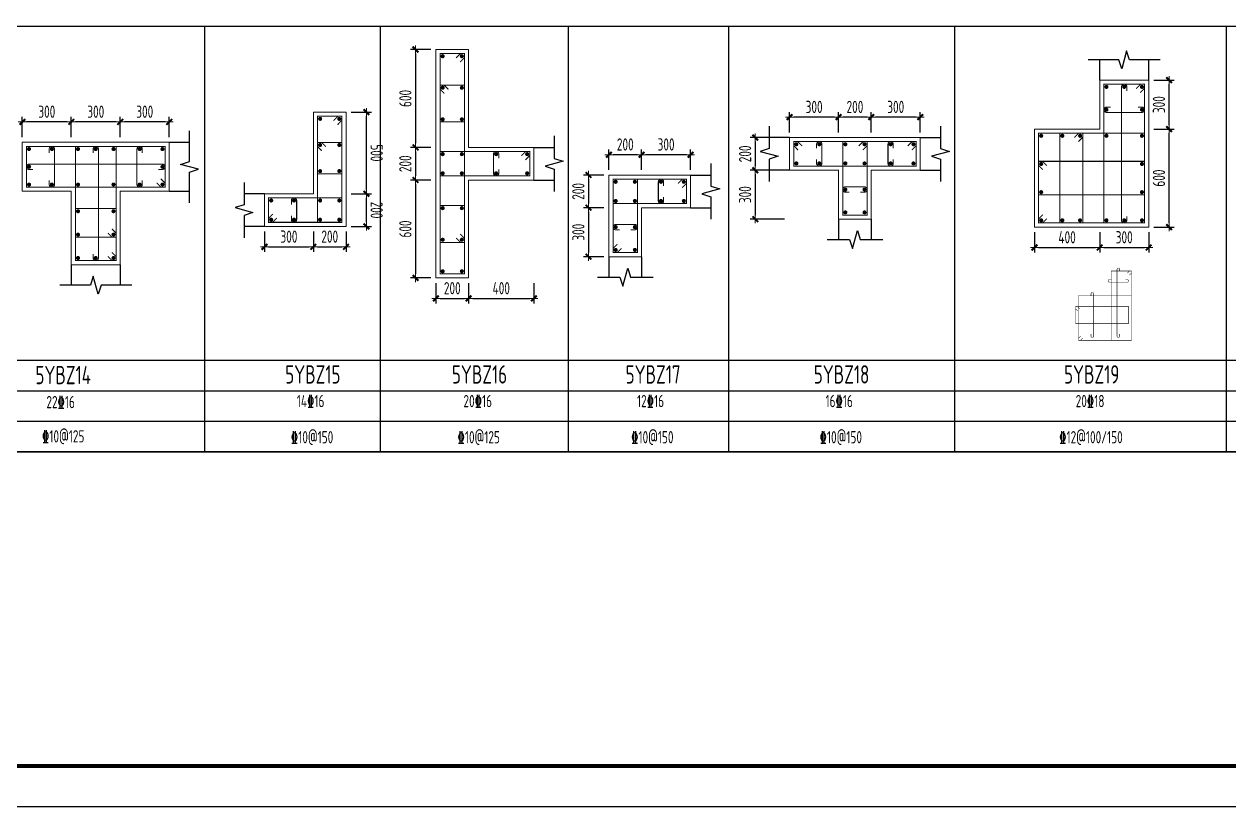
# Model space of a CAD drawing. Extents: x 292423 to 376523, y 106557 to 361882.
# Drawn here: x 316616 to 346140, y 171865 to 191049 of the extents above; entities that cross this region are included whole.
import ezdxf
from ezdxf.enums import TextEntityAlignment as Align

# ---------------------------------------------------------------- set-up
doc = ezdxf.new("R2010")
doc.units = 0
doc.header["$LTSCALE"] = 1000
doc.layers.get('0').update_dxf_attribs({"linetype": 'CONTINUOUS'})
doc.layers.get('Defpoints').update_dxf_attribs({"linetype": 'CONTINUOUS'})
for name, color, linetype in [('1508', 2, 'CONTINUOUS'), ('TAB', 7, 'CONTINUOUS'), ('THIN', 7, 'CONTINUOUS'), ('tk', 7, 'CONTINUOUS')]:
    doc.layers.add(name, color=color, linetype=linetype)
for name, color, linetype, lineweight in [('REIN', 6, 'CONTINUOUS', 18), ('Z-柱大样外框', 7, 'ByLayer', 18), ('Z-详图标注', 3, 'CONTINUOUS', 18)]:
    doc.layers.add(name, color=color, linetype=linetype, lineweight=lineweight)
doc.styles.get("Standard").update_dxf_attribs({"font": 'tssdeng.shx', "width": 0.7, "bigfont": 'tssdchn.shx'})
doc.styles.add('TCCAD_Dimension', font='Tssdeng.shx', dxfattribs={"width": 0.7, "bigfont": 'tssdchn.shx'})
doc.dimstyles.new('TCCAD_25_100', dxfattribs={"dimtxt": 300, "dimasz": 100, "dimexe": 125, "dimexo": 125, "dimgap": 100, "dimtad": 1, "dimdec": 0, "dimlfac": 0.25, "dimzin": 0, "dimdsep": 46, "dimtxsty": 'TCCAD_Dimension', "dimblk": '_TCDBK25_100', "dimcen": 0, "dimclrt": 7, "dimadec": 0, "dimazin": 0, "dimtfac": 1, "dimtdec": 0, "dimtix": 1, "dimtmove": 2, "dimatfit": 3, "dimfxl": 1, "dimtolj": 1, "dimtzin": 0, "dimarcsym": 0})

# ---------------------------------------------------------------- blocks, each defined once
blk = doc.blocks.new('_TCDBK25_100')
blk.add_line((-1, 0), (1, 0))
at = {"const_width": 0.5}
blk.add_lwpolyline([(-0.7, -0.7), (0.7, 0.7)], dxfattribs=at)
blk = doc.blocks.new('*D32')
at = {"layer": 'Defpoints', "color": 0}
for p in [(318973, 188652), (318973, 188152), (320173, 188152)]:
    blk.add_point(p, dxfattribs=at)
at = {"layer": 'Z-详图标注', "color": 0, "lineweight": -2}
for p, q in [((318973, 188277), (318973, 188777)), ((320173, 188277), (320173, 188777)), ((320073, 188652), (319073, 188652))]:
    blk.add_line(p, q, dxfattribs=at)
at = {"layer": 'Z-详图标注', "color": 0, "lineweight": -2, "xscale": 100, "yscale": 100, "zscale": 100, "rotation": 180}
blk.add_blockref('_TCDBK25_100', (318973, 188652), dxfattribs=at)
at = {"layer": 'Z-详图标注', "color": 0, "lineweight": -2, "xscale": 100, "yscale": 100, "zscale": 100}
blk.add_blockref('_TCDBK25_100', (320173, 188652), dxfattribs=at)
at = {"layer": 'Z-详图标注', "color": 7, "insert": (319573, 188902), "char_height": 300, "attachment_point": 5, "style": 'TCCAD_Dimension'}
blk.add_mtext('\\A1;300', dxfattribs=at)
blk = doc.blocks.new('*D33')
at = {"layer": 'Defpoints', "color": 0}
for p in [(317773, 188652), (317773, 188152), (318973, 188152)]:
    blk.add_point(p, dxfattribs=at)
at = {"layer": 'Z-详图标注', "color": 0, "lineweight": -2}
for p, q in [((317773, 188277), (317773, 188777)), ((318973, 188277), (318973, 188777)), ((318873, 188652), (317873, 188652))]:
    blk.add_line(p, q, dxfattribs=at)
at = {"layer": 'Z-详图标注', "color": 0, "lineweight": -2, "xscale": 100, "yscale": 100, "zscale": 100, "rotation": 180}
blk.add_blockref('_TCDBK25_100', (317773, 188652), dxfattribs=at)
at = {"layer": 'Z-详图标注', "color": 0, "lineweight": -2, "xscale": 100, "yscale": 100, "zscale": 100}
blk.add_blockref('_TCDBK25_100', (318973, 188652), dxfattribs=at)
at = {"layer": 'Z-详图标注', "color": 7, "insert": (318373, 188902), "char_height": 300, "attachment_point": 5, "style": 'TCCAD_Dimension'}
blk.add_mtext('\\A1;300', dxfattribs=at)
blk = doc.blocks.new('*D34')
at = {"layer": 'Defpoints', "color": 0}
for p in [(316573, 188652), (316573, 188152), (317773, 188152)]:
    blk.add_point(p, dxfattribs=at)
at = {"layer": 'Z-详图标注', "color": 0, "lineweight": -2}
for p, q in [((316573, 188277), (316573, 188777)), ((317773, 188277), (317773, 188777)), ((317673, 188652), (316673, 188652))]:
    blk.add_line(p, q, dxfattribs=at)
at = {"layer": 'Z-详图标注', "color": 0, "lineweight": -2, "xscale": 100, "yscale": 100, "zscale": 100, "rotation": 180}
blk.add_blockref('_TCDBK25_100', (316573, 188652), dxfattribs=at)
at = {"layer": 'Z-详图标注', "color": 0, "lineweight": -2, "xscale": 100, "yscale": 100, "zscale": 100}
blk.add_blockref('_TCDBK25_100', (317773, 188652), dxfattribs=at)
at = {"layer": 'Z-详图标注', "color": 7, "insert": (317173, 188902), "char_height": 300, "attachment_point": 5, "style": 'TCCAD_Dimension'}
blk.add_mtext('\\A1;300', dxfattribs=at)
blk = doc.blocks.new('*D37')
at = {"layer": 'Defpoints', "color": 0}
for p in [(322506, 186091), (323706, 186091), (323706, 185591)]:
    blk.add_point(p, dxfattribs=at)
at = {"layer": 'Z-详图标注', "color": 0, "lineweight": -2}
for p, q in [((322506, 185966), (322506, 185466)), ((323706, 185966), (323706, 185466)), ((322606, 185591), (323606, 185591))]:
    blk.add_line(p, q, dxfattribs=at)
at = {"layer": 'Z-详图标注', "color": 0, "lineweight": -2, "xscale": 100, "yscale": 100, "zscale": 100, "rotation": 180}
blk.add_blockref('_TCDBK25_100', (322506, 185591), dxfattribs=at)
at = {"layer": 'Z-详图标注', "color": 0, "lineweight": -2, "xscale": 100, "yscale": 100, "zscale": 100}
blk.add_blockref('_TCDBK25_100', (323706, 185591), dxfattribs=at)
at = {"layer": 'Z-详图标注', "color": 7, "insert": (323106, 185841), "char_height": 300, "attachment_point": 5, "style": 'TCCAD_Dimension'}
blk.add_mtext('\\A1;300', dxfattribs=at)
blk = doc.blocks.new('*D38')
at = {"layer": 'Defpoints', "color": 0}
for p in [(323706, 186091), (324506, 186091), (324506, 185591)]:
    blk.add_point(p, dxfattribs=at)
at = {"layer": 'Z-详图标注', "color": 0, "lineweight": -2}
for p, q in [((323706, 185966), (323706, 185466)), ((324506, 185966), (324506, 185466)), ((323806, 185591), (324406, 185591))]:
    blk.add_line(p, q, dxfattribs=at)
at = {"layer": 'Z-详图标注', "color": 0, "lineweight": -2, "xscale": 100, "yscale": 100, "zscale": 100, "rotation": 180}
blk.add_blockref('_TCDBK25_100', (323706, 185591), dxfattribs=at)
at = {"layer": 'Z-详图标注', "color": 0, "lineweight": -2, "xscale": 100, "yscale": 100, "zscale": 100}
blk.add_blockref('_TCDBK25_100', (324506, 185591), dxfattribs=at)
at = {"layer": 'Z-详图标注', "color": 7, "insert": (324106, 185841), "char_height": 300, "attachment_point": 5, "style": 'TCCAD_Dimension'}
blk.add_mtext('\\A1;200', dxfattribs=at)
blk = doc.blocks.new('*D39')
at = {"layer": 'Defpoints', "color": 0}
for p in [(324506, 186891), (325006, 186891), (324506, 186091)]:
    blk.add_point(p, dxfattribs=at)
at = {"layer": 'Z-详图标注', "color": 0, "lineweight": -2}
for p, q in [((324631, 186891), (325131, 186891)), ((325006, 186191), (325006, 186791)), ((324631, 186091), (325131, 186091))]:
    blk.add_line(p, q, dxfattribs=at)
at = {"layer": 'Z-详图标注', "color": 0, "lineweight": -2, "xscale": 100, "yscale": 100, "zscale": 100}
for p, rotation in [((325006, 186891), 90.00016812503968), ((325006, 186091), 270.0001681250397)]:
    blk.add_blockref('_TCDBK25_100', p, dxfattribs=dict(at, rotation=rotation))
at = {"layer": 'Z-详图标注', "color": 7, "insert": (325256, 186491), "char_height": 300, "attachment_point": 5, "rotation": 270.0002, "style": 'TCCAD_Dimension'}
blk.add_mtext('\\A1;200', dxfattribs=at)
blk = doc.blocks.new('*D40')
at = {"layer": 'Defpoints', "color": 0}
for p in [(324506, 188891), (325006, 188891), (324506, 186891)]:
    blk.add_point(p, dxfattribs=at)
at = {"layer": 'Z-详图标注', "color": 0, "lineweight": -2}
for p, q in [((324631, 188891), (325131, 188891)), ((325006, 186991), (325006, 188791)), ((324631, 186891), (325131, 186891))]:
    blk.add_line(p, q, dxfattribs=at)
at = {"layer": 'Z-详图标注', "color": 0, "lineweight": -2, "xscale": 100, "yscale": 100, "zscale": 100}
for p, rotation in [((325006, 188891), 90.00016812503968), ((325006, 186891), 270.0001681250397)]:
    blk.add_blockref('_TCDBK25_100', p, dxfattribs=dict(at, rotation=rotation))
at = {"layer": 'Z-详图标注', "color": 7, "insert": (325256, 187891), "char_height": 300, "attachment_point": 5, "rotation": 270.0002, "style": 'TCCAD_Dimension'}
blk.add_mtext('\\A1;500', dxfattribs=at)
blk = doc.blocks.new('*D41')
at = {"layer": 'Defpoints', "color": 0}
for p in [(326709, 190427), (326209, 188027), (326709, 188027)]:
    blk.add_point(p, dxfattribs=at)
at = {"layer": 'Z-详图标注', "color": 0, "lineweight": -2}
for p, q in [((326584, 190427), (326084, 190427)), ((326209, 190327), (326209, 188127)), ((326584, 188027), (326084, 188027))]:
    blk.add_line(p, q, dxfattribs=at)
at = {"layer": 'Z-详图标注', "color": 0, "lineweight": -2, "xscale": 100, "yscale": 100, "zscale": 100}
for p, rotation in [((326209, 190427), 90), ((326209, 188027), 270)]:
    blk.add_blockref('_TCDBK25_100', p, dxfattribs=dict(at, rotation=rotation))
at = {"layer": 'Z-详图标注', "color": 7, "insert": (325959, 189227), "char_height": 300, "attachment_point": 5, "rotation": 90, "style": 'TCCAD_Dimension'}
blk.add_mtext('\\A1;600', dxfattribs=at)
blk = doc.blocks.new('*D42')
at = {"layer": 'Defpoints', "color": 0}
for p in [(326709, 188027), (326209, 187227), (326709, 187227)]:
    blk.add_point(p, dxfattribs=at)
at = {"layer": 'Z-详图标注', "color": 0, "lineweight": -2}
for p, q in [((326584, 188027), (326084, 188027)), ((326209, 187927), (326209, 187327)), ((326584, 187227), (326084, 187227))]:
    blk.add_line(p, q, dxfattribs=at)
at = {"layer": 'Z-详图标注', "color": 0, "lineweight": -2, "xscale": 100, "yscale": 100, "zscale": 100}
for p, rotation in [((326209, 188027), 90), ((326209, 187227), 270)]:
    blk.add_blockref('_TCDBK25_100', p, dxfattribs=dict(at, rotation=rotation))
at = {"layer": 'Z-详图标注', "color": 7, "insert": (325959, 187627), "char_height": 300, "attachment_point": 5, "rotation": 90, "style": 'TCCAD_Dimension'}
blk.add_mtext('\\A1;200', dxfattribs=at)
blk = doc.blocks.new('*D43')
at = {"layer": 'Defpoints', "color": 0}
for p in [(326709, 187227), (326209, 184827), (326709, 184827)]:
    blk.add_point(p, dxfattribs=at)
at = {"layer": 'Z-详图标注', "color": 0, "lineweight": -2}
for p, q in [((326584, 187227), (326084, 187227)), ((326209, 187127), (326209, 184927)), ((326584, 184827), (326084, 184827))]:
    blk.add_line(p, q, dxfattribs=at)
at = {"layer": 'Z-详图标注', "color": 0, "lineweight": -2, "xscale": 100, "yscale": 100, "zscale": 100}
for p, rotation in [((326209, 187227), 90), ((326209, 184827), 270)]:
    blk.add_blockref('_TCDBK25_100', p, dxfattribs=dict(at, rotation=rotation))
at = {"layer": 'Z-详图标注', "color": 7, "insert": (325959, 186027), "char_height": 300, "attachment_point": 5, "rotation": 90, "style": 'TCCAD_Dimension'}
blk.add_mtext('\\A1;600', dxfattribs=at)
blk = doc.blocks.new('*D44')
at = {"layer": 'Defpoints', "color": 0}
for p in [(326709, 184827), (327509, 184827), (327509, 184327)]:
    blk.add_point(p, dxfattribs=at)
at = {"layer": 'Z-详图标注', "color": 0, "lineweight": -2}
for p, q in [((326709, 184702), (326709, 184202)), ((327509, 184702), (327509, 184202)), ((326809, 184327), (327409, 184327))]:
    blk.add_line(p, q, dxfattribs=at)
at = {"layer": 'Z-详图标注', "color": 0, "lineweight": -2, "xscale": 100, "yscale": 100, "zscale": 100, "rotation": 180}
blk.add_blockref('_TCDBK25_100', (326709, 184327), dxfattribs=at)
at = {"layer": 'Z-详图标注', "color": 0, "lineweight": -2, "xscale": 100, "yscale": 100, "zscale": 100}
blk.add_blockref('_TCDBK25_100', (327509, 184327), dxfattribs=at)
at = {"layer": 'Z-详图标注', "color": 7, "insert": (327109, 184577), "char_height": 300, "attachment_point": 5, "style": 'TCCAD_Dimension'}
blk.add_mtext('\\A1;200', dxfattribs=at)
blk = doc.blocks.new('*D45')
at = {"layer": 'Defpoints', "color": 0}
for p in [(327509, 184827), (329109, 184827), (329109, 184327)]:
    blk.add_point(p, dxfattribs=at)
at = {"layer": 'Z-详图标注', "color": 0, "lineweight": -2}
for p, q in [((327509, 184702), (327509, 184202)), ((329109, 184702), (329109, 184202)), ((327609, 184327), (329009, 184327))]:
    blk.add_line(p, q, dxfattribs=at)
at = {"layer": 'Z-详图标注', "color": 0, "lineweight": -2, "xscale": 100, "yscale": 100, "zscale": 100, "rotation": 180}
blk.add_blockref('_TCDBK25_100', (327509, 184327), dxfattribs=at)
at = {"layer": 'Z-详图标注', "color": 0, "lineweight": -2, "xscale": 100, "yscale": 100, "zscale": 100}
blk.add_blockref('_TCDBK25_100', (329109, 184327), dxfattribs=at)
at = {"layer": 'Z-详图标注', "color": 7, "insert": (328309, 184577), "char_height": 300, "attachment_point": 5, "style": 'TCCAD_Dimension'}
blk.add_mtext('\\A1;400', dxfattribs=at)
blk = doc.blocks.new('*D46')
at = {"layer": 'Defpoints', "color": 0}
for p in [(331748, 187849), (331748, 187349), (332948, 187349)]:
    blk.add_point(p, dxfattribs=at)
at = {"layer": 'Z-详图标注', "color": 0, "lineweight": -2}
for p, q in [((331748, 187474), (331748, 187974)), ((332848, 187849), (331848, 187849)), ((332948, 187474), (332948, 187974))]:
    blk.add_line(p, q, dxfattribs=at)
at = {"layer": 'Z-详图标注', "color": 0, "lineweight": -2, "xscale": 100, "yscale": 100, "zscale": 100}
for p, rotation in [((331748, 187849), 179.9997646202753), ((332948, 187849), 359.9997646202753)]:
    blk.add_blockref('_TCDBK25_100', p, dxfattribs=dict(at, rotation=rotation))
at = {"layer": 'Z-详图标注', "color": 7, "insert": (332348, 188099), "char_height": 300, "attachment_point": 5, "rotation": 359.9998, "style": 'TCCAD_Dimension'}
blk.add_mtext('\\A1;300', dxfattribs=at)
blk = doc.blocks.new('*D47')
at = {"layer": 'Defpoints', "color": 0}
for p in [(330948, 187849), (330948, 187349), (331748, 187349)]:
    blk.add_point(p, dxfattribs=at)
at = {"layer": 'Z-详图标注', "color": 0, "lineweight": -2}
for p, q in [((330948, 187474), (330948, 187974)), ((331648, 187849), (331048, 187849)), ((331748, 187474), (331748, 187974))]:
    blk.add_line(p, q, dxfattribs=at)
at = {"layer": 'Z-详图标注', "color": 0, "lineweight": -2, "xscale": 100, "yscale": 100, "zscale": 100}
for p, rotation in [((330948, 187849), 179.9997646202753), ((331748, 187849), 359.9997646202753)]:
    blk.add_blockref('_TCDBK25_100', p, dxfattribs=dict(at, rotation=rotation))
at = {"layer": 'Z-详图标注', "color": 7, "insert": (331348, 188099), "char_height": 300, "attachment_point": 5, "rotation": 359.9998, "style": 'TCCAD_Dimension'}
blk.add_mtext('\\A1;200', dxfattribs=at)
blk = doc.blocks.new('*D48')
at = {"layer": 'Defpoints', "color": 0}
for p in [(330948, 187349), (330448, 186549), (330948, 186549)]:
    blk.add_point(p, dxfattribs=at)
at = {"layer": 'Z-详图标注', "color": 0, "lineweight": -2}
for p, q in [((330823, 187349), (330323, 187349)), ((330448, 187249), (330448, 186649)), ((330823, 186549), (330323, 186549))]:
    blk.add_line(p, q, dxfattribs=at)
at = {"layer": 'Z-详图标注', "color": 0, "lineweight": -2, "xscale": 100, "yscale": 100, "zscale": 100}
for p, rotation in [((330448, 187349), 90), ((330448, 186549), 270)]:
    blk.add_blockref('_TCDBK25_100', p, dxfattribs=dict(at, rotation=rotation))
at = {"layer": 'Z-详图标注', "color": 7, "insert": (330198, 186949), "char_height": 300, "attachment_point": 5, "rotation": 90, "style": 'TCCAD_Dimension'}
blk.add_mtext('\\A1;200', dxfattribs=at)
blk = doc.blocks.new('*D49')
at = {"layer": 'Defpoints', "color": 0}
for p in [(330948, 186549), (330448, 185349), (330948, 185349)]:
    blk.add_point(p, dxfattribs=at)
at = {"layer": 'Z-详图标注', "color": 0, "lineweight": -2}
for p, q in [((330823, 186549), (330323, 186549)), ((330448, 186449), (330448, 185449)), ((330823, 185349), (330323, 185349))]:
    blk.add_line(p, q, dxfattribs=at)
at = {"layer": 'Z-详图标注', "color": 0, "lineweight": -2, "xscale": 100, "yscale": 100, "zscale": 100}
for p, rotation in [((330448, 186549), 90), ((330448, 185349), 270)]:
    blk.add_blockref('_TCDBK25_100', p, dxfattribs=dict(at, rotation=rotation))
at = {"layer": 'Z-详图标注', "color": 7, "insert": (330198, 185949), "char_height": 300, "attachment_point": 5, "rotation": 90, "style": 'TCCAD_Dimension'}
blk.add_mtext('\\A1;300', dxfattribs=at)
blk = doc.blocks.new('*D50')
at = {"layer": 'Defpoints', "color": 0}
for p in [(337376, 188769), (337376, 188269), (338576, 188269)]:
    blk.add_point(p, dxfattribs=at)
at = {"layer": 'Z-详图标注', "color": 0, "lineweight": -2}
for p, q in [((337376, 188394), (337376, 188894)), ((338476, 188769), (337476, 188769)), ((338576, 188394), (338576, 188894))]:
    blk.add_line(p, q, dxfattribs=at)
at = {"layer": 'Z-详图标注', "color": 0, "lineweight": -2, "xscale": 100, "yscale": 100, "zscale": 100}
for p, rotation in [((337376, 188769), 179.9997646202753), ((338576, 188769), 359.9997646202753)]:
    blk.add_blockref('_TCDBK25_100', p, dxfattribs=dict(at, rotation=rotation))
at = {"layer": 'Z-详图标注', "color": 7, "insert": (337976, 189019), "char_height": 300, "attachment_point": 5, "rotation": 359.9998, "style": 'TCCAD_Dimension'}
blk.add_mtext('\\A1;300', dxfattribs=at)
blk = doc.blocks.new('*D51')
at = {"layer": 'Defpoints', "color": 0}
for p in [(336576, 188769), (336576, 188269), (337376, 188269)]:
    blk.add_point(p, dxfattribs=at)
at = {"layer": 'Z-详图标注', "color": 0, "lineweight": -2}
for p, q in [((336576, 188394), (336576, 188894)), ((337276, 188769), (336676, 188769)), ((337376, 188394), (337376, 188894))]:
    blk.add_line(p, q, dxfattribs=at)
at = {"layer": 'Z-详图标注', "color": 0, "lineweight": -2, "xscale": 100, "yscale": 100, "zscale": 100}
for p, rotation in [((336576, 188769), 179.9997646202753), ((337376, 188769), 359.9997646202753)]:
    blk.add_blockref('_TCDBK25_100', p, dxfattribs=dict(at, rotation=rotation))
at = {"layer": 'Z-详图标注', "color": 7, "insert": (336976, 189019), "char_height": 300, "attachment_point": 5, "rotation": 359.9998, "style": 'TCCAD_Dimension'}
blk.add_mtext('\\A1;200', dxfattribs=at)
blk = doc.blocks.new('*D52')
at = {"layer": 'Defpoints', "color": 0}
for p in [(335376, 188769), (335376, 188269), (336576, 188269)]:
    blk.add_point(p, dxfattribs=at)
at = {"layer": 'Z-详图标注', "color": 0, "lineweight": -2}
for p, q in [((335376, 188394), (335376, 188894)), ((336476, 188769), (335476, 188769)), ((336576, 188394), (336576, 188894))]:
    blk.add_line(p, q, dxfattribs=at)
at = {"layer": 'Z-详图标注', "color": 0, "lineweight": -2, "xscale": 100, "yscale": 100, "zscale": 100}
for p, rotation in [((335376, 188769), 179.9997646202753), ((336576, 188769), 359.9997646202753)]:
    blk.add_blockref('_TCDBK25_100', p, dxfattribs=dict(at, rotation=rotation))
at = {"layer": 'Z-详图标注', "color": 7, "insert": (335976, 189019), "char_height": 300, "attachment_point": 5, "rotation": 359.9998, "style": 'TCCAD_Dimension'}
blk.add_mtext('\\A1;300', dxfattribs=at)
blk = doc.blocks.new('*D53')
at = {"layer": 'Defpoints', "color": 0}
for p in [(335376, 188269), (334534, 187469), (335376, 187469)]:
    blk.add_point(p, dxfattribs=at)
at = {"layer": 'Z-详图标注', "color": 0, "lineweight": -2}
for p, q in [((335251, 188269), (334409, 188269)), ((334534, 188169), (334534, 187569)), ((335251, 187469), (334409, 187469))]:
    blk.add_line(p, q, dxfattribs=at)
at = {"layer": 'Z-详图标注', "color": 0, "lineweight": -2, "xscale": 100, "yscale": 100, "zscale": 100}
for p, rotation in [((334534, 188269), 89.99974322090577), ((334534, 187469), 269.9997432209058)]:
    blk.add_blockref('_TCDBK25_100', p, dxfattribs=dict(at, rotation=rotation))
at = {"layer": 'Z-详图标注', "color": 7, "insert": (334284, 187869), "char_height": 300, "attachment_point": 5, "rotation": 89.9997, "style": 'TCCAD_Dimension'}
blk.add_mtext('\\A1;200', dxfattribs=at)
blk = doc.blocks.new('*D54')
at = {"layer": 'Defpoints', "color": 0}
for p in [(335376, 187469), (334534, 186269), (335376, 186269)]:
    blk.add_point(p, dxfattribs=at)
at = {"layer": 'Z-详图标注', "color": 0, "lineweight": -2}
for p, q in [((335251, 187469), (334409, 187469)), ((334534, 187369), (334534, 186369)), ((335251, 186269), (334409, 186269))]:
    blk.add_line(p, q, dxfattribs=at)
at = {"layer": 'Z-详图标注', "color": 0, "lineweight": -2, "xscale": 100, "yscale": 100, "zscale": 100}
for p, rotation in [((334534, 187469), 89.99974322090577), ((334534, 186269), 269.9997432209058)]:
    blk.add_blockref('_TCDBK25_100', p, dxfattribs=dict(at, rotation=rotation))
at = {"layer": 'Z-详图标注', "color": 7, "insert": (334284, 186869), "char_height": 300, "attachment_point": 5, "rotation": 89.9997, "style": 'TCCAD_Dimension'}
blk.add_mtext('\\A1;300', dxfattribs=at)
blk = doc.blocks.new('*D88')
at = {"layer": 'Defpoints', "color": 0}
for p in [(341375, 186075), (342975, 186075), (342975, 185575)]:
    blk.add_point(p, dxfattribs=at)
at = {"layer": 'Z-详图标注', "color": 0, "lineweight": -2}
for p, q in [((341375, 185950), (341375, 185450)), ((342975, 185950), (342975, 185450)), ((341475, 185575), (342875, 185575))]:
    blk.add_line(p, q, dxfattribs=at)
at = {"layer": 'Z-详图标注', "color": 0, "lineweight": -2, "xscale": 100, "yscale": 100, "zscale": 100, "rotation": 180}
blk.add_blockref('_TCDBK25_100', (341375, 185575), dxfattribs=at)
at = {"layer": 'Z-详图标注', "color": 0, "lineweight": -2, "xscale": 100, "yscale": 100, "zscale": 100}
blk.add_blockref('_TCDBK25_100', (342975, 185575), dxfattribs=at)
at = {"layer": 'Z-详图标注', "color": 7, "insert": (342175, 185825), "char_height": 300, "attachment_point": 5, "style": 'TCCAD_Dimension'}
blk.add_mtext('\\A1;400', dxfattribs=at)
blk = doc.blocks.new('*D89')
at = {"layer": 'Defpoints', "color": 0}
for p in [(342975, 186075), (344175, 186075), (344175, 185575)]:
    blk.add_point(p, dxfattribs=at)
at = {"layer": 'Z-详图标注', "color": 0, "lineweight": -2}
for p, q in [((342975, 185950), (342975, 185450)), ((344175, 185950), (344175, 185450)), ((343075, 185575), (344075, 185575))]:
    blk.add_line(p, q, dxfattribs=at)
at = {"layer": 'Z-详图标注', "color": 0, "lineweight": -2, "xscale": 100, "yscale": 100, "zscale": 100, "rotation": 180}
blk.add_blockref('_TCDBK25_100', (342975, 185575), dxfattribs=at)
at = {"layer": 'Z-详图标注', "color": 0, "lineweight": -2, "xscale": 100, "yscale": 100, "zscale": 100}
blk.add_blockref('_TCDBK25_100', (344175, 185575), dxfattribs=at)
at = {"layer": 'Z-详图标注', "color": 7, "insert": (343575, 185825), "char_height": 300, "attachment_point": 5, "style": 'TCCAD_Dimension'}
blk.add_mtext('\\A1;300', dxfattribs=at)
blk = doc.blocks.new('*D90')
at = {"layer": 'Defpoints', "color": 0}
for p in [(344175, 188476), (344675, 188476), (344175, 186075)]:
    blk.add_point(p, dxfattribs=at)
at = {"layer": 'Z-详图标注', "color": 0, "lineweight": -2}
for p, q in [((344300, 188476), (344800, 188476)), ((344675, 186175), (344675, 188376)), ((344300, 186075), (344800, 186075))]:
    blk.add_line(p, q, dxfattribs=at)
at = {"layer": 'Z-详图标注', "color": 0, "lineweight": -2, "xscale": 100, "yscale": 100, "zscale": 100}
for p, rotation in [((344675, 188476), 90), ((344675, 186075), 270)]:
    blk.add_blockref('_TCDBK25_100', p, dxfattribs=dict(at, rotation=rotation))
at = {"layer": 'Z-详图标注', "color": 7, "insert": (344425, 187275), "char_height": 300, "attachment_point": 5, "rotation": 90, "style": 'TCCAD_Dimension'}
blk.add_mtext('\\A1;600', dxfattribs=at)
blk = doc.blocks.new('*D91')
at = {"layer": 'Defpoints', "color": 0}
for p in [(344175, 189675), (344675, 189675), (344175, 188476)]:
    blk.add_point(p, dxfattribs=at)
at = {"layer": 'Z-详图标注', "color": 0, "lineweight": -2}
for p, q in [((344300, 189675), (344800, 189675)), ((344675, 188576), (344675, 189575)), ((344300, 188476), (344800, 188476))]:
    blk.add_line(p, q, dxfattribs=at)
at = {"layer": 'Z-详图标注', "color": 0, "lineweight": -2, "xscale": 100, "yscale": 100, "zscale": 100}
for p, rotation in [((344675, 189675), 90), ((344675, 188476), 270)]:
    blk.add_blockref('_TCDBK25_100', p, dxfattribs=dict(at, rotation=rotation))
at = {"layer": 'Z-详图标注', "color": 7, "insert": (344425, 189075), "char_height": 300, "attachment_point": 5, "rotation": 90, "style": 'TCCAD_Dimension'}
blk.add_mtext('\\A1;300', dxfattribs=at)
blk = doc.blocks.new('A1tk')
at = {"layer": 'tk', "color": 5}
blk.add_lwpolyline([(0, 0), (0, 59400), (84100, 59400), (84100, 0)], close=True, dxfattribs=at)
at = {"layer": 'tk', "const_width": 100}
blk.add_lwpolyline([(2500, 1000), (83100, 1000), (83100, 58400), (2500, 58400)], close=True, dxfattribs=at)

msp = doc.modelspace()

# ---------------------------------------------------------------- linework, layer by layer
at = {"layer": 'REIN', "color": 210, "const_width": 25}
for points in [[(327202.7, 190221.2), (327308.7, 190327.3), (327408.7, 190327.3), (327408.7, 184926.7), (326808.7, 184926.7), (326808.7, 190327.3), (327408.7, 190327.3), (327408.7, 190227.3), (327302.7, 190121.2)], [(335582.2, 187963.3), (335476.2, 188069.4), (335476.2, 188169.4), (337276.1, 188169.4), (337276.1, 187569.4), (335476.2, 187569.4), (335476.2, 188169.4), (335576.2, 188169.4), (335682.2, 188063.3)], [(338270.1, 188063.3), (338376.1, 188169.4), (338476.1, 188169.4), (338476.1, 187569.4), (335476.2, 187569.4), (335476.2, 188169.4), (338476.1, 188169.4), (338476.1, 188069.4), (338370.1, 187963.3)], [(337070.1, 188063.3), (337176.1, 188169.4), (337276.1, 188169.4), (337276.1, 186369.4), (336676.2, 186369.4), (336676.2, 188169.4), (337276.1, 188169.4), (337276.1, 188069.4), (337170.1, 187963.3)], [(328802.7, 187820.9), (328908.7, 187927), (329008.7, 187927), (329008.7, 187327), (326808.7, 187327), (326808.7, 187927), (329008.7, 187927), (329008.7, 187827), (328902.7, 187720.9)], [(331254.2, 185554.8), (331148.2, 185448.8), (331048.2, 185448.8), (331048.2, 187248.8), (331648.2, 187248.8), (331648.2, 185448.8), (331048.2, 185448.8), (331048.2, 185548.8), (331154.2, 185654.8)], [(332642.1, 187142.7), (332748.2, 187248.8), (332848.2, 187248.8), (332848.2, 186648.8), (331048.2, 186648.8), (331048.2, 187248.8), (332848.2, 187248.8), (332848.2, 187148.8), (332742.1, 187042.7)]]:
    msp.add_lwpolyline(points, dxfattribs=at)
at = {"layer": 'REIN', "color": 6, "const_width": 50}
for points in [[(326873.7, 190287.3, 1), (326873.7, 190237.3, 1)], [(327343.7, 190287.3, 1), (327343.7, 190237.3, 1)], [(326873.7, 189513.8, 1), (326873.7, 189463.8, 1)], [(327343.7, 189513.8, 1), (327343.7, 189463.8, 1)], [(326873.7, 188740.4, 1), (326873.7, 188690.4, 1)], [(327343.7, 188740.4, 1), (327343.7, 188690.4, 1)], [(335516.2, 188104.4, 1), (335566.2, 188104.4, 1)], [(336076.2, 188104.4, 1), (336126.2, 188104.4, 1)], [(336716.2, 188104.4, 1), (336766.2, 188104.4, 1)], [(337186.1, 188104.4, 1), (337236.1, 188104.4, 1)], [(337826.1, 188104.4, 1), (337876.1, 188104.4, 1)], [(338386.1, 188104.4, 1), (338436.1, 188104.4, 1)], [(326873.7, 187887, 1), (326873.7, 187837, 1)], [(327343.7, 187887, 1), (327343.7, 187837, 1)], [(328183.7, 187887, 1), (328183.7, 187837, 1)], [(328943.7, 187887, 1), (328943.7, 187837, 1)], [(335516.2, 187634.4, 1), (335566.2, 187634.4, 1)], [(336076.2, 187634.4, 1), (336126.2, 187634.4, 1)], [(336716.2, 187634.4, 1), (336766.2, 187634.4, 1)], [(337186.1, 187634.4, 1), (337236.1, 187634.4, 1)], [(337826.1, 187634.4, 1), (337876.1, 187634.4, 1)], [(338386.1, 187634.4, 1), (338436.1, 187634.4, 1)], [(326873.7, 187417, 1), (326873.7, 187367, 1)], [(327343.7, 187417, 1), (327343.7, 187367, 1)], [(328183.7, 187417, 1), (328183.7, 187367, 1)], [(328943.7, 187417, 1), (328943.7, 187367, 1)], [(331088.2, 187183.8, 1), (331138.2, 187183.8, 1)], [(331558.2, 187183.8, 1), (331608.2, 187183.8, 1)], [(332198.2, 187183.8, 1), (332248.2, 187183.8, 1)], [(332758.2, 187183.8, 1), (332808.2, 187183.8, 1)], [(336716.2, 186994.4, 1), (336766.2, 186994.4, 1)], [(337186.1, 186994.4, 1), (337236.1, 186994.4, 1)], [(331088.2, 186713.8, 1), (331138.2, 186713.8, 1)], [(331558.2, 186713.8, 1), (331608.2, 186713.8, 1)], [(332198.2, 186713.8, 1), (332248.2, 186713.8, 1)], [(332758.2, 186713.8, 1), (332808.2, 186713.8, 1)], [(326873.7, 186563.5, 1), (326873.7, 186513.5, 1)], [(327343.7, 186563.5, 1), (327343.7, 186513.5, 1)], [(336716.2, 186434.4, 1), (336766.2, 186434.4, 1)], [(337186.1, 186434.4, 1), (337236.1, 186434.4, 1)], [(331088.2, 186073.8, 1), (331138.2, 186073.8, 1)], [(331558.2, 186073.8, 1), (331608.2, 186073.8, 1)], [(326873.7, 185790.1, 1), (326873.7, 185740.1, 1)], [(327343.7, 185790.1, 1), (327343.7, 185740.1, 1)], [(331088.2, 185513.8, 1), (331138.2, 185513.8, 1)], [(331558.2, 185513.8, 1), (331608.2, 185513.8, 1)], [(326873.7, 185016.7, 1), (326873.7, 184966.7, 1)], [(327343.7, 185016.7, 1), (327343.7, 184966.7, 1)]]:
    msp.add_lwpolyline(points, format="xyb", close=True, dxfattribs=at)
at = {"layer": 'REIN', "color": 6, "const_width": 25}
for points in [[(326914.8, 189347.8), (326808.7, 189453.8), (326808.7, 189553.8), (327408.7, 189553.8), (327408.7, 188650.4), (326808.7, 188650.4), (326808.7, 189553.8), (326908.7, 189553.8), (327014.8, 189447.8)], [(327302.7, 185906.2), (327408.7, 185800.1), (327408.7, 185700.1), (326808.7, 185700.1), (326808.7, 186603.5), (327408.7, 186603.5), (327408.7, 185700.1), (327308.7, 185700.1), (327202.7, 185806.2)]]:
    msp.add_lwpolyline(points, dxfattribs=at)
at = {"layer": 'REIN', "color": 210, "elevation": 0}
for points, const_width in [([(343868.5, 189468.8), (343974.6, 189574.8), (344074.6, 189574.8), (344074.6, 186174.8), (343074.6, 186174.8), (343074.6, 189574.8), (344074.6, 189574.8), (344074.6, 189474.8), (343968.5, 189368.8)], 25), ([(324199.5, 188684.7), (324305.5, 188790.8), (324405.5, 188790.8), (324405.5, 186190.8), (323805.5, 186190.8), (323805.5, 188790.8), (324405.5, 188790.8), (324405.5, 188690.8), (324299.5, 188584.7)], 25), ([(341680.6, 186280.9), (341574.6, 186174.8), (341474.6, 186174.8), (341474.6, 188376), (344074.6, 188376), (344074.6, 186174.8), (341474.6, 186174.8), (341474.6, 186274.8), (341580.6, 186380.9)], 25), ([(319966.5, 187257.7), (320072.5, 187151.7), (320072.5, 187051.7), (316672.5, 187051.7), (316672.5, 188051.7), (320072.5, 188051.7), (320072.5, 187051.7), (319972.5, 187051.7), (319866.5, 187157.7)], 25), ([(318766.5, 185457.7), (318872.5, 185351.7), (318872.5, 185251.7), (317872.5, 185251.7), (317872.5, 188051.7), (318872.5, 188051.7), (318872.5, 185251.7), (318772.5, 185251.7), (318666.5, 185357.7)], 25), ([(322811.6, 186296.9), (322705.5, 186190.8), (322605.5, 186190.8), (322605.5, 186790.8), (324405.5, 186790.8), (324405.5, 186190.8), (322605.5, 186190.8), (322605.5, 186290.8), (322711.6, 186396.9)], 25), ([(343651.1, 184944.3), (343704.2, 184997.3), (343754.2, 184997.3), (343754.2, 183297.3), (343254.2, 183297.3), (343254.2, 184997.3), (343754.2, 184997.3), (343754.2, 184947.3), (343701.1, 184894.3)], 12.5), ([(342557.2, 183350.3), (342504.2, 183297.3), (342454.2, 183297.3), (342454.2, 184397.9), (343754.2, 184397.9), (343754.2, 183297.3), (342454.2, 183297.3), (342454.2, 183347.3), (342507.2, 183400.3)], 12.5)]:
    msp.add_lwpolyline(points, dxfattribs=dict(at, const_width=const_width))
at = {"layer": 'REIN', "color": 6, "const_width": 50, "elevation": 0}
for points in [[(343114.6, 189509.8, 1), (343164.6, 189509.8, 1)], [(343549.6, 189509.8, 1), (343599.6, 189509.8, 1)], [(343984.6, 189509.8, 1), (344034.6, 189509.8, 1)], [(343114.6, 188950.4, 1), (343164.6, 188950.4, 1)], [(343984.6, 188950.4, 1), (344034.6, 188950.4, 1)], [(323870.5, 188700.8, 1), (323870.5, 188750.8, 1)], [(324340.5, 188700.8, 1), (324340.5, 188750.8, 1)], [(323870.5, 188060.8, 1), (323870.5, 188110.8, 1)], [(324340.5, 188060.8, 1), (324340.5, 188110.8, 1)], [(341514.6, 188311, 1), (341564.6, 188311, 1)], [(342033.7, 188311, 1), (342083.7, 188311, 1)], [(342469.1, 188311, 1), (342519.1, 188311, 1)], [(343114.6, 188311, 1), (343164.6, 188311, 1)], [(343984.6, 188311, 1), (344034.6, 188311, 1)], [(316712.5, 187986.7, 1), (316762.5, 187986.7, 1)], [(317272.5, 187986.7, 1), (317322.5, 187986.7, 1)], [(317912.5, 187986.7, 1), (317962.5, 187986.7, 1)], [(318347.5, 187986.7, 1), (318397.5, 187986.7, 1)], [(318782.5, 187986.7, 1), (318832.5, 187986.7, 1)], [(319422.5, 187986.7, 1), (319472.5, 187986.7, 1)], [(319982.5, 187986.7, 1), (320032.5, 187986.7, 1)], [(316712.5, 187551.7, 1), (316762.5, 187551.7, 1)], [(319982.5, 187551.7, 1), (320032.5, 187551.7, 1)], [(323870.5, 187420.8, 1), (323870.5, 187470.8, 1)], [(324340.5, 187420.8, 1), (324340.5, 187470.8, 1)], [(341514.6, 187620.6, 1), (341564.6, 187620.6, 1)], [(343984.6, 187620.6, 1), (344034.6, 187620.6, 1)], [(316712.5, 187116.7, 1), (316762.5, 187116.7, 1)], [(317272.5, 187116.7, 1), (317322.5, 187116.7, 1)], [(317912.5, 187116.7, 1), (317962.5, 187116.7, 1)], [(318782.5, 187116.7, 1), (318832.5, 187116.7, 1)], [(319422.5, 187116.7, 1), (319472.5, 187116.7, 1)], [(319982.5, 187116.7, 1), (320032.5, 187116.7, 1)], [(341514.6, 186930.2, 1), (341564.6, 186930.2, 1)], [(343984.6, 186930.2, 1), (344034.6, 186930.2, 1)], [(322670.5, 186700.8, 1), (322670.5, 186750.8, 1)], [(323230.5, 186700.8, 1), (323230.5, 186750.8, 1)], [(323870.5, 186700.8, 1), (323870.5, 186750.8, 1)], [(324340.5, 186700.8, 1), (324340.5, 186750.8, 1)], [(317912.5, 186463.3, 1), (317962.5, 186463.3, 1)], [(318782.5, 186463.3, 1), (318832.5, 186463.3, 1)], [(322670.5, 186230.8, 1), (322670.5, 186280.8, 1)], [(323230.5, 186230.8, 1), (323230.5, 186280.8, 1)], [(323870.5, 186230.8, 1), (323870.5, 186280.8, 1)], [(324340.5, 186230.8, 1), (324340.5, 186280.8, 1)], [(341514.6, 186239.8, 1), (341564.6, 186239.8, 1)], [(342033.7, 186239.8, 1), (342083.7, 186239.8, 1)], [(342469.1, 186239.8, 1), (342519.1, 186239.8, 1)], [(343114.6, 186239.8, 1), (343164.6, 186239.8, 1)], [(343549.6, 186239.8, 1), (343599.6, 186239.8, 1)], [(343984.6, 186239.8, 1), (344034.6, 186239.8, 1)], [(317912.5, 185890, 1), (317962.5, 185890, 1)], [(318782.5, 185890, 1), (318832.5, 185890, 1)], [(317912.5, 185316.7, 1), (317962.5, 185316.7, 1)], [(318347.5, 185316.7, 1), (318397.5, 185316.7, 1)], [(318782.5, 185316.7, 1), (318832.5, 185316.7, 1)]]:
    msp.add_lwpolyline(points, format="xyb", close=True, dxfattribs=at)
at = {"layer": 'REIN', "color": 6, "elevation": 0}
for points, const_width in [([(343639.6, 186339.8), (343639.6, 186239.8, -1), (343509.6, 186239.8), (343509.6, 189509.8, -1), (343639.6, 189509.8), (343639.6, 189409.8)], 25), ([(343909.6, 189015.4), (344009.6, 189015.4, -1), (344009.6, 188885.4), (343139.6, 188885.4, -1), (343139.6, 189015.4), (343239.6, 189015.4)], 25), ([(317232.5, 187886.7), (317232.5, 187986.7, -1), (317362.5, 187986.7), (317362.5, 187116.7, -1), (317232.5, 187116.7), (317232.5, 187216.7)], 25), ([(318307.5, 187886.7), (318307.5, 187986.7, -1), (318437.5, 187986.7), (318437.5, 185316.7, -1), (318307.5, 185316.7), (318307.5, 185416.7)], 25), ([(319512.5, 187216.7), (319512.5, 187116.7, -1), (319382.5, 187116.7), (319382.5, 187986.7, -1), (319512.5, 187986.7), (319512.5, 187886.7)], 25), ([(316837.5, 187486.7), (316737.5, 187486.7, -1), (316737.5, 187616.7), (320007.5, 187616.7, -1), (320007.5, 187486.7), (319907.5, 187486.7)], 25), ([(323165.5, 186625.8), (323165.5, 186725.8, -1), (323295.5, 186725.8), (323295.5, 186255.8, -1), (323165.5, 186255.8), (323165.5, 186355.8)], 25), ([(343464.2, 183452.3), (343464.2, 183402.3, -1), (343399.2, 183402.3), (343399.2, 185037.3, -1), (343464.2, 185037.3), (343464.2, 184987.3)], 12.5), ([(343599.2, 184790.1), (343649.2, 184790.1, -1), (343649.2, 184725.1), (343214.2, 184725.1, -1), (343214.2, 184790.1), (343264.2, 184790.1)], 12.5), ([(342761.7, 184387.9), (342761.7, 184437.9, -1), (342826.7, 184437.9), (342826.7, 183402.3, -1), (342761.7, 183402.3), (342761.7, 183452.3)], 12.5)]:
    msp.add_lwpolyline(points, format="xyb", dxfattribs=dict(at, const_width=const_width))
for points, const_width in [([(342353.1, 188269.9), (342459.1, 188376), (342559.1, 188376), (342559.1, 186174.8), (341993.7, 186174.8), (341993.7, 188376), (342559.1, 188376), (342559.1, 188276), (342453.1, 188169.9)], 25), ([(323911.6, 187944.7), (323805.5, 188050.8), (323805.5, 188150.8), (324405.5, 188150.8), (324405.5, 187380.8), (323805.5, 187380.8), (323805.5, 188150.8), (323905.5, 188150.8), (324011.6, 188044.7)], 25), ([(341580.6, 187479.6), (341474.6, 187585.6), (341474.6, 187685.6), (344074.6, 187685.6), (344074.6, 186865.2), (341474.6, 186865.2), (341474.6, 187685.6), (341574.6, 187685.6), (341680.6, 187579.6)], 25), ([(318766.5, 186031.1), (318872.5, 185925), (318872.5, 185825), (317872.5, 185825), (317872.5, 186528.3), (318872.5, 186528.3), (318872.5, 185825), (318772.5, 185825), (318666.5, 185931.1)], 25), ([(342434.7, 184022.2), (342381.7, 184075.2), (342381.7, 184125.2), (343681.7, 184125.2), (343681.7, 183715), (342381.7, 183715), (342381.7, 184125.2), (342431.7, 184125.2), (342484.7, 184072.2)], 12.5)]:
    msp.add_lwpolyline(points, dxfattribs=dict(at, const_width=const_width))
at = {"layer": 'REIN', "color": 6, "const_width": 25}
for points in [[(336036.2, 188004.4), (336036.2, 188104.4, -1), (336166.2, 188104.4), (336166.2, 187634.4, -1), (336036.2, 187634.4), (336036.2, 187734.4)], [(337916.1, 187734.4), (337916.1, 187634.4, -1), (337786.1, 187634.4), (337786.1, 188104.4, -1), (337916.1, 188104.4), (337916.1, 188004.4)], [(328248.7, 187492), (328248.7, 187392, -1), (328118.7, 187392), (328118.7, 187862, -1), (328248.7, 187862), (328248.7, 187762)], [(332288.2, 186813.8), (332288.2, 186713.8, -1), (332158.2, 186713.8), (332158.2, 187183.8, -1), (332288.2, 187183.8), (332288.2, 187083.8)], [(336841.2, 186929.4), (336741.2, 186929.4, -1), (336741.2, 187059.4), (337211.1, 187059.4, -1), (337211.1, 186929.4), (337111.1, 186929.4)], [(331213.2, 186008.8), (331113.2, 186008.8, -1), (331113.2, 186138.8), (331583.2, 186138.8, -1), (331583.2, 186008.8), (331483.2, 186008.8)]]:
    msp.add_lwpolyline(points, format="xyb", dxfattribs=at)
at = {"layer": 'TAB'}
for p, q in [((297191.9, 190996.1), (368105.7, 190996.1)), ((321039.6, 190996.1), (321039.6, 180565.5, 0)), ((325338.5, 190996.1), (325338.5, 180565.5, 0)), ((329950.1, 190996.1), (329950.1, 180565.5, 0)), ((333874, 190996.1), (333874, 180565.5, 0)), ((339413.3, 190996.1), (339413.3, 180565.5, 0)), ((346069.3, 190996.1), (346069.3, 180565.5, 0)), ((295391.9, 182815.5, 0), (368105.7, 182815.5, 0)), ((295391.9, 182065.5, 0), (368105.7, 182065.5, 0)), ((295391.9, 181315.5, 0), (368105.7, 181315.5, 0)), ((368105.7, 180565.5, 0), (295391.9, 180565.5, 0)), ((295391.9, 180565.5, 0), (368105.7, 180565.5, 0))]:
    msp.add_line(p, q, dxfattribs=at)
at = {"layer": 'THIN'}
for p, q in [((342974.6, 189674.8, 0), (342974.6, 190174.8, 0)), ((344174.6, 189674.8, 0), (344174.6, 190174.8, 0)), ((320172.5, 188151.7, 0), (320672.5, 188151.7, 0)), ((335376.2, 188269.4), (334876.2, 188269.4)), ((338576.1, 188269.4), (339076.1, 188269.4)), ((329108.7, 188027), (329608.7, 188027)), ((329108.7, 187227), (329608.7, 187227)), ((332948.2, 187348.8), (333448.2, 187348.8)), ((335376.2, 187469.4, 0), (334876.2, 187469.4, 0)), ((338576.1, 187469.4, 0), (339076.1, 187469.4, 0)), ((320172.5, 186951.7, 0), (320672.5, 186951.7, 0)), ((322505.5, 186890.8, 0), (322005.5, 186890.8, 0)), ((332948.2, 186548.8), (333448.2, 186548.8)), ((322505.5, 186090.8, 0), (322005.5, 186090.8, 0)), ((336576.1, 186269.4, 0), (336576.1, 185769.4, 0)), ((337376.1, 186269.4), (337376.1, 185769.4)), ((317772.5, 185151.7, 0), (317772.5, 184651.7, 0)), ((318972.5, 185151.7, 0), (318972.5, 184651.7, 0)), ((330948.2, 185348.8, 0), (330948.2, 184848.8, 0)), ((331748.2, 185348.8), (331748.2, 184848.8))]:
    msp.add_line(p, q, dxfattribs=at)
at = {"layer": 'THIN', "elevation": 0}
for points in [[(344454.6, 190174.8), (343704.6, 190174.8), (343634.6, 190394.8), (343514.6, 189954.8), (343444.6, 190174.8), (342694.6, 190174.8)], [(320672.5, 186671.7), (320672.5, 187421.7), (320892.5, 187491.7), (320452.5, 187611.7), (320672.5, 187681.7), (320672.5, 188431.7)], [(334876.2, 188549.4), (334876.2, 187999.4), (334656.2, 187929.4), (335096.2, 187809.4), (334876.2, 187739.4), (334876.2, 187189.4)], [(339076.1, 188549.4), (339076.1, 187999.4), (339296.1, 187929.4), (338856.1, 187809.4), (339076.1, 187739.4), (339076.1, 187189.4)], [(322005.5, 187170.8), (322005.5, 186620.8), (321785.5, 186550.8), (322225.5, 186430.8), (322005.5, 186360.8), (322005.5, 185810.8)], [(336296.1, 185769.4), (336846.1, 185769.4), (336916.1, 185549.4), (337036.1, 185989.4), (337106.1, 185769.4), (337656.1, 185769.4)], [(319252.5, 184651.7), (318502.5, 184651.7), (318432.5, 184431.7), (318312.5, 184871.7), (318242.5, 184651.7), (317492.5, 184651.7)], [(330668.2, 184848.8), (331218.2, 184848.8), (331288.2, 184628.8), (331408.2, 185068.8), (331478.2, 184848.8), (332028.2, 184848.8)]]:
    msp.add_lwpolyline(points, dxfattribs=at)
at = {"layer": 'THIN'}
for points in [[(329608.7, 188307), (329608.7, 187757), (329828.7, 187687), (329388.7, 187567), (329608.7, 187497), (329608.7, 186947)], [(333448.2, 187628.8), (333448.2, 187078.8), (333668.2, 187008.8), (333228.2, 186888.8), (333448.2, 186818.8), (333448.2, 186268.8)]]:
    msp.add_lwpolyline(points, dxfattribs=at)
at = {"layer": 'Z-柱大样外框'}
for points in [[(329108.7, 188027), (327508.7, 188027), (327508.7, 190427.3), (326708.7, 190427.3), (326708.7, 184826.7), (327508.7, 184826.7), (327508.7, 187227), (329108.7, 187227)], [(336576.2, 186269.4), (336576.2, 187469.4), (335376.2, 187469.4), (335376.2, 188269.4), (338576.1, 188269.4), (338576.1, 187469.4), (337376.1, 187469.4), (337376.1, 186269.4)], [(330948.2, 187348.8), (330948.2, 185348.8), (331748.2, 185348.8), (331748.2, 186548.8), (332948.2, 186548.8), (332948.2, 187348.8), (330948.2, 187348.8)]]:
    msp.add_lwpolyline(points, close=True, dxfattribs=at)
at = {"layer": 'Z-柱大样外框', "elevation": 0}
for points in [[(344174.6, 189674.8), (342974.6, 189674.8), (342974.6, 188476), (341374.6, 188476), (341374.6, 186074.8), (344174.6, 186074.8), (344174.6, 189674.8)], [(324505.5, 186090.8), (322505.5, 186090.8), (322505.5, 186890.8), (323705.5, 186890.8), (323705.5, 188890.8), (324505.5, 188890.8), (324505.5, 186090.8)], [(316572.5, 188151.7), (316572.5, 186951.7), (317772.5, 186951.7), (317772.5, 185151.7), (318972.5, 185151.7), (318972.5, 186951.7), (320172.5, 186951.7), (320172.5, 188151.7), (316572.5, 188151.7)]]:
    msp.add_lwpolyline(points, close=True, dxfattribs=at)

# ---------------------------------------------------------------- block references
at = {"layer": '1508'}
msp.add_blockref('A1tk', (292422.6, 171865.4), dxfattribs=at)

# ---------------------------------------------------------------- texts
at = {"layer": 'TAB', "width": 0.7}
for s, height, p in [('5YBZ14', 450, (317574.8, 182449.2)), ('5YBZ15', 450, (323692.6, 182464.4, 0)), ('5YBZ16', 450, (327776.4, 182464.4, 0)), ('5YBZ17', 450, (332030.1, 182464.4, 0)), ('5YBZ18', 450, (336648.4, 182464.4, 0)), ('5YBZ19', 450, (342778.7, 182464.4, 0)), ('%%13210@125', 300, (317574.8, 180946.3)), ('%%13210@150', 300, (323673.5, 180925.5, 0)), ('%%13210@125', 300, (327757.3, 180925.5, 0)), ('%%13210@150', 300, (332011.1, 180925.5, 0)), ('%%13210@150', 300, (336629.3, 180925.5, 0)), ('%%13212@100/150', 300, (342759.7, 180925.5, 0))]:
    msp.add_text(s, height=height, dxfattribs=at).set_placement(p, align=Align.MIDDLE_CENTER)
for s, p in [('22%%13216', (317162.8, 181546.3)), ('14%%13216', (323299.4, 181570.6, 0)), ('20%%13216', (327383.2, 181570.6, 0)), ('12%%13216', (331636.9, 181570.6, 0)), ('16%%13216', (336255.2, 181570.6, 0)), ('20%%13218', (342385.5, 181570.6, 0))]:
    msp.add_text(s, height=300, dxfattribs=at).set_placement(p, align=Align.BOTTOM_LEFT)

# ---------------------------------------------------------------- dimensions: what is measured, and where the dimension line sits
at = {"layer": 'Z-详图标注'}
for base, p1, p2, angle, picture, middle in [((326208.7, 188027), (326708.7, 190427.3), (326708.7, 188027), 270, '*D41', (325958.7, 189227.1)), ((344674.6, 189674.8, 0), (344174.6, 188476, 0), (344174.6, 189674.8, 0), 90, '*D91', (344424.6, 189075.4, 0)), ((316572.5, 188651.7, 0), (317772.5, 188151.7, 0), (316572.5, 188151.7, 0), 180, '*D34', (317172.5, 188901.7, 0)), ((317772.5, 188651.7, 0), (318972.5, 188151.7, 0), (317772.5, 188151.7, 0), 180, '*D33', (318372.5, 188901.7, 0)), ((318972.5, 188651.7, 0), (320172.5, 188151.7, 0), (318972.5, 188151.7, 0), 180, '*D32', (319572.5, 188901.7, 0)), ((325005.5, 188890.8, 0), (324505.5, 186890.8, 0), (324505.5, 188890.8, 0), 90.00017, '*D40', (325255.5, 187890.8, 0)), ((335376.2, 188769.4), (336576.2, 188269.4), (335376.2, 188269.4), 179.99976, '*D52', (335976.2, 189019.4)), ((336576.2, 188769.4), (337376.1, 188269.4), (336576.2, 188269.4), 179.99976, '*D51', (336976.2, 189019.4)), ((337376.1, 188769.4), (338576.1, 188269.4), (337376.1, 188269.4), 179.99976, '*D50', (337976.1, 189019.4)), ((334533.7, 187469.4), (335376.2, 188269.4), (335376.2, 187469.4), 269.99974, '*D53', (334283.7, 187869.4)), ((344674.6, 188476, 0), (344174.6, 186074.8, 0), (344174.6, 188476, 0), 90, '*D90', (344424.6, 187275.4, 0)), ((326208.7, 187227), (326708.7, 188027), (326708.7, 187227), 270, '*D42', (325958.7, 187627)), ((330948.2, 187848.8), (331748.2, 187348.8), (330948.2, 187348.8), 179.99976, '*D47', (331348.2, 188098.8)), ((331748.2, 187848.8), (332948.2, 187348.8), (331748.2, 187348.8), 179.99976, '*D46', (332348.2, 188098.8)), ((334533.7, 186269.4), (335376.2, 187469.4), (335376.2, 186269.4), 269.99974, '*D54', (334283.7, 186869.4)), ((326208.7, 184826.7), (326708.7, 187227), (326708.7, 184826.7), 270, '*D43', (325958.7, 186026.8)), ((330448.2, 186548.8), (330948.2, 187348.8), (330948.2, 186548.8), 270, '*D48', (330198.2, 186948.8)), ((325005.5, 186890.8, 0), (324505.5, 186090.8, 0), (324505.5, 186890.8, 0), 90.00017, '*D39', (325255.5, 186490.8, 0)), ((330448.2, 185348.8), (330948.2, 186548.8), (330948.2, 185348.8), 270, '*D49', (330198.2, 185948.8))]:
    dim = msp.add_linear_dim(base=base, p1=p1, p2=p2, angle=angle, dimstyle='TCCAD_25_100', dxfattribs=at)
    dim.commit()
    dim.dimension.update_dxf_attribs({"geometry": picture, "text_midpoint": middle})
for base, p1, p2, picture, middle in [((323705.5, 185590.8, 0), (322505.5, 186090.8, 0), (323705.5, 186090.8, 0), '*D37', (323105.5, 185840.8, 0)), ((324505.5, 185590.8, 0), (323705.5, 186090.8, 0), (324505.5, 186090.8, 0), '*D38', (324105.5, 185840.8, 0)), ((342974.6, 185574.8, 0), (341374.6, 186074.8, 0), (342974.6, 186074.8, 0), '*D88', (342174.6, 185824.8, 0)), ((344174.6, 185574.8, 0), (342974.6, 186074.8, 0), (344174.6, 186074.8, 0), '*D89', (343574.6, 185824.8, 0)), ((327508.7, 184326.7), (326708.7, 184826.7), (327508.7, 184826.7), '*D44', (327108.7, 184576.7)), ((329108.7, 184326.7), (327508.7, 184826.7), (329108.7, 184826.7), '*D45', (328308.7, 184576.7))]:
    dim = msp.add_linear_dim(base=base, p1=p1, p2=p2, dimstyle='TCCAD_25_100', dxfattribs=at)
    dim.commit()
    dim.dimension.update_dxf_attribs({"geometry": picture, "text_midpoint": middle})

doc.saveas('drawing.dxf')
